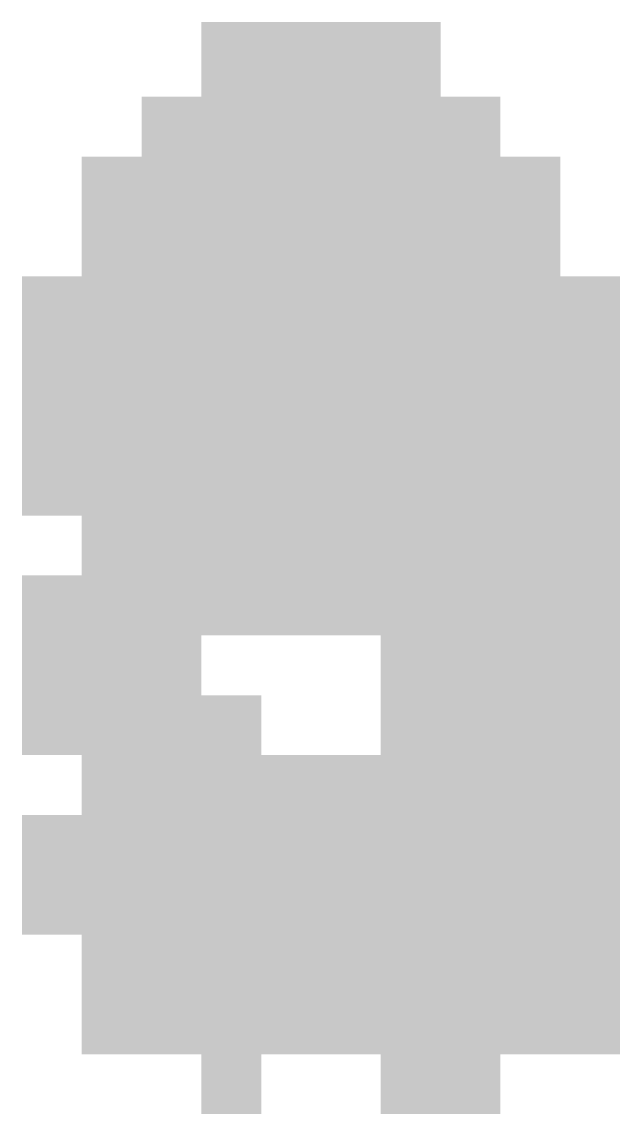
# Model space of a CAD drawing. Header units: metres. Extents: x -0.2 to 72.6, y -0.2 to 14.2.
# Drawn here: x 53.45 to 55.45, y 10.6 to 14.25 of the extents above; entities that cross this region are included whole.
import ezdxf

# ---------------------------------------------------------------- set-up
doc = ezdxf.new("R2010")
doc.units = ezdxf.units.M

msp = doc.modelspace()

# ---------------------------------------------------------------- hatches: boundary and pattern name
at = {"true_color": 0xff0000}
h = msp.add_hatch(color=7, dxfattribs=at)
h.dxf.hatch_style = 1
h.paths.add_polyline_path([(54.05, 14), (54.25, 14), (54.25, 14.25), (54.05, 14.25)])
h = msp.add_hatch(color=7, dxfattribs=at)
h.dxf.hatch_style = 1
h.paths.add_polyline_path([(54.25, 14), (54.45, 14), (54.45, 14.25), (54.25, 14.25)])
h = msp.add_hatch(color=7, dxfattribs=at)
h.dxf.hatch_style = 1
h.paths.add_polyline_path([(54.45, 14), (54.65, 14), (54.65, 14.25), (54.45, 14.25)])
h = msp.add_hatch(color=7, dxfattribs=at)
h.dxf.hatch_style = 1
h.paths.add_polyline_path([(54.65, 14), (54.85, 14), (54.85, 14.25), (54.65, 14.25)])
h = msp.add_hatch(color=7, dxfattribs=at)
h.dxf.hatch_style = 1
h.paths.add_polyline_path([(53.85, 13.8), (54.05, 13.8), (54.05, 14), (53.85, 14)])
h = msp.add_hatch(color=7, dxfattribs=at)
h.dxf.hatch_style = 1
h.paths.add_polyline_path([(54.05, 13.8), (54.25, 13.8), (54.25, 14), (54.05, 14)])
h = msp.add_hatch(color=7, dxfattribs=at)
h.dxf.hatch_style = 1
h.paths.add_polyline_path([(54.25, 13.8), (54.45, 13.8), (54.45, 14), (54.25, 14)])
h = msp.add_hatch(color=7, dxfattribs=at)
h.dxf.hatch_style = 1
h.paths.add_polyline_path([(54.45, 13.8), (54.65, 13.8), (54.65, 14), (54.45, 14)])
h = msp.add_hatch(color=7, dxfattribs=at)
h.dxf.hatch_style = 1
h.paths.add_polyline_path([(54.65, 13.8), (54.85, 13.8), (54.85, 14), (54.65, 14)])
h = msp.add_hatch(color=7, dxfattribs=at)
h.dxf.hatch_style = 1
h.paths.add_polyline_path([(54.85, 13.8), (55.05, 13.8), (55.05, 14), (54.85, 14)])
h = msp.add_hatch(color=7, dxfattribs=at)
h.dxf.hatch_style = 1
h.paths.add_polyline_path([(53.65, 13.6), (53.85, 13.6), (53.85, 13.8), (53.65, 13.8)])
h = msp.add_hatch(color=7, dxfattribs=at)
h.dxf.hatch_style = 1
h.paths.add_polyline_path([(53.85, 13.6), (54.05, 13.6), (54.05, 13.8), (53.85, 13.8)])
h = msp.add_hatch(color=7, dxfattribs=at)
h.dxf.hatch_style = 1
h.paths.add_polyline_path([(54.05, 13.6), (54.25, 13.6), (54.25, 13.8), (54.05, 13.8)])
h = msp.add_hatch(color=7, dxfattribs=at)
h.dxf.hatch_style = 1
h.paths.add_polyline_path([(54.25, 13.6), (54.45, 13.6), (54.45, 13.8), (54.25, 13.8)])
h = msp.add_hatch(color=7, dxfattribs=at)
h.dxf.hatch_style = 1
h.paths.add_polyline_path([(54.45, 13.6), (54.65, 13.6), (54.65, 13.8), (54.45, 13.8)])
h = msp.add_hatch(color=7, dxfattribs=at)
h.dxf.hatch_style = 1
h.paths.add_polyline_path([(54.65, 13.6), (54.85, 13.6), (54.85, 13.8), (54.65, 13.8)])
h = msp.add_hatch(color=7, dxfattribs=at)
h.dxf.hatch_style = 1
h.paths.add_polyline_path([(54.85, 13.6), (55.05, 13.6), (55.05, 13.8), (54.85, 13.8)])
h = msp.add_hatch(color=7, dxfattribs=at)
h.dxf.hatch_style = 1
h.paths.add_polyline_path([(55.05, 13.6), (55.25, 13.6), (55.25, 13.8), (55.05, 13.8)])
h = msp.add_hatch(color=7, dxfattribs=at)
h.dxf.hatch_style = 1
h.paths.add_polyline_path([(53.65, 13.4), (53.85, 13.4), (53.85, 13.6), (53.65, 13.6)])
h = msp.add_hatch(color=7, dxfattribs=at)
h.dxf.hatch_style = 1
h.paths.add_polyline_path([(53.85, 13.4), (54.05, 13.4), (54.05, 13.6), (53.85, 13.6)])
h = msp.add_hatch(color=7, dxfattribs=at)
h.dxf.hatch_style = 1
h.paths.add_polyline_path([(54.05, 13.4), (54.25, 13.4), (54.25, 13.6), (54.05, 13.6)])
h = msp.add_hatch(color=7, dxfattribs=at)
h.dxf.hatch_style = 1
h.paths.add_polyline_path([(54.25, 13.4), (54.45, 13.4), (54.45, 13.6), (54.25, 13.6)])
h = msp.add_hatch(color=7, dxfattribs=at)
h.dxf.hatch_style = 1
h.paths.add_polyline_path([(54.45, 13.4), (54.65, 13.4), (54.65, 13.6), (54.45, 13.6)])
h = msp.add_hatch(color=7, dxfattribs=at)
h.dxf.hatch_style = 1
h.paths.add_polyline_path([(54.65, 13.4), (54.85, 13.4), (54.85, 13.6), (54.65, 13.6)])
h = msp.add_hatch(color=7, dxfattribs=at)
h.dxf.hatch_style = 1
h.paths.add_polyline_path([(54.85, 13.4), (55.05, 13.4), (55.05, 13.6), (54.85, 13.6)])
h = msp.add_hatch(color=7, dxfattribs=at)
h.dxf.hatch_style = 1
h.paths.add_polyline_path([(55.05, 13.4), (55.25, 13.4), (55.25, 13.6), (55.05, 13.6)])
h = msp.add_hatch(color=7, dxfattribs=at)
h.dxf.hatch_style = 1
h.paths.add_polyline_path([(53.45, 13.2), (53.65, 13.2), (53.65, 13.4), (53.45, 13.4)])
h = msp.add_hatch(color=7, dxfattribs=at)
h.dxf.hatch_style = 1
h.paths.add_polyline_path([(53.65, 13.2), (53.85, 13.2), (53.85, 13.4), (53.65, 13.4)])
h = msp.add_hatch(color=7, dxfattribs=at)
h.dxf.hatch_style = 1
h.paths.add_polyline_path([(53.85, 13.2), (54.05, 13.2), (54.05, 13.4), (53.85, 13.4)])
h = msp.add_hatch(color=7, dxfattribs=at)
h.dxf.hatch_style = 1
h.paths.add_polyline_path([(54.05, 13.2), (54.25, 13.2), (54.25, 13.4), (54.05, 13.4)])
at = {"true_color": 0x00ff00}
h = msp.add_hatch(color=7, dxfattribs=at)
h.dxf.hatch_style = 1
h.paths.add_polyline_path([(54.25, 13.2), (54.45, 13.2), (54.45, 13.4), (54.25, 13.4)])
h = msp.add_hatch(color=7, dxfattribs=at)
h.dxf.hatch_style = 1
h.paths.add_polyline_path([(54.45, 13.2), (54.65, 13.2), (54.65, 13.4), (54.45, 13.4)])
h = msp.add_hatch(color=7, dxfattribs=at)
h.dxf.hatch_style = 1
h.paths.add_polyline_path([(54.65, 13.2), (54.85, 13.2), (54.85, 13.4), (54.65, 13.4)])
at = {"true_color": 0xff0000}
h = msp.add_hatch(color=7, dxfattribs=at)
h.dxf.hatch_style = 1
h.paths.add_polyline_path([(54.85, 13.2), (55.05, 13.2), (55.05, 13.4), (54.85, 13.4)])
h = msp.add_hatch(color=7, dxfattribs=at)
h.dxf.hatch_style = 1
h.paths.add_polyline_path([(55.05, 13.2), (55.25, 13.2), (55.25, 13.4), (55.05, 13.4)])
h = msp.add_hatch(color=7, dxfattribs=at)
h.dxf.hatch_style = 1
h.paths.add_polyline_path([(55.25, 13.2), (55.45, 13.2), (55.45, 13.4), (55.25, 13.4)])
h = msp.add_hatch(color=7, dxfattribs=at)
h.dxf.hatch_style = 1
h.paths.add_polyline_path([(53.45, 13), (53.65, 13), (53.65, 13.2), (53.45, 13.2)])
h = msp.add_hatch(color=7, dxfattribs=at)
h.dxf.hatch_style = 1
h.paths.add_polyline_path([(53.65, 13), (53.85, 13), (53.85, 13.2), (53.65, 13.2)])
at = {"true_color": 0x00ff00}
h = msp.add_hatch(color=7, dxfattribs=at)
h.dxf.hatch_style = 1
h.paths.add_polyline_path([(53.85, 13), (54.05, 13), (54.05, 13.2), (53.85, 13.2)])
h = msp.add_hatch(color=7, dxfattribs=at)
h.dxf.hatch_style = 1
h.paths.add_polyline_path([(54.05, 13), (54.25, 13), (54.25, 13.2), (54.05, 13.2)])
h = msp.add_hatch(color=7, dxfattribs=at)
h.dxf.hatch_style = 1
h.paths.add_polyline_path([(54.25, 13), (54.45, 13), (54.45, 13.2), (54.25, 13.2)])
h = msp.add_hatch(color=7, dxfattribs=at)
h.dxf.hatch_style = 1
h.paths.add_polyline_path([(54.45, 13), (54.65, 13), (54.65, 13.2), (54.45, 13.2)])
h = msp.add_hatch(color=7, dxfattribs=at)
h.dxf.hatch_style = 1
h.paths.add_polyline_path([(54.65, 13), (54.85, 13), (54.85, 13.2), (54.65, 13.2)])
h = msp.add_hatch(color=7, dxfattribs=at)
h.dxf.hatch_style = 1
h.paths.add_polyline_path([(54.85, 13), (55.05, 13), (55.05, 13.2), (54.85, 13.2)])
at = {"true_color": 0xff0000}
h = msp.add_hatch(color=7, dxfattribs=at)
h.dxf.hatch_style = 1
h.paths.add_polyline_path([(55.05, 13), (55.25, 13), (55.25, 13.2), (55.05, 13.2)])
h = msp.add_hatch(color=7, dxfattribs=at)
h.dxf.hatch_style = 1
h.paths.add_polyline_path([(55.25, 13), (55.45, 13), (55.45, 13.2), (55.25, 13.2)])
h = msp.add_hatch(color=7, dxfattribs=at)
h.dxf.hatch_style = 1
h.paths.add_polyline_path([(53.45, 12.8), (53.65, 12.8), (53.65, 13), (53.45, 13)])
h = msp.add_hatch(color=7, dxfattribs=at)
h.dxf.hatch_style = 1
h.paths.add_polyline_path([(53.65, 12.8), (53.85, 12.8), (53.85, 13), (53.65, 13)])
at = {"true_color": 0x00ff00}
h = msp.add_hatch(color=7, dxfattribs=at)
h.dxf.hatch_style = 1
h.paths.add_polyline_path([(53.85, 12.8), (54.05, 12.8), (54.05, 13), (53.85, 13)])
h = msp.add_hatch(color=7, dxfattribs=at)
h.dxf.hatch_style = 1
h.paths.add_polyline_path([(54.05, 12.8), (54.25, 12.8), (54.25, 13), (54.05, 13)])
h = msp.add_hatch(color=7, dxfattribs=at)
h.dxf.hatch_style = 1
h.paths.add_polyline_path([(54.25, 12.8), (54.45, 12.8), (54.45, 13), (54.25, 13)])
h = msp.add_hatch(color=7, dxfattribs=at)
h.dxf.hatch_style = 1
h.paths.add_polyline_path([(54.45, 12.8), (54.65, 12.8), (54.65, 13), (54.45, 13)])
h = msp.add_hatch(color=7, dxfattribs=at)
h.dxf.hatch_style = 1
h.paths.add_polyline_path([(54.65, 12.8), (54.85, 12.8), (54.85, 13), (54.65, 13)])
h = msp.add_hatch(color=7, dxfattribs=at)
h.dxf.hatch_style = 1
h.paths.add_polyline_path([(54.85, 12.8), (55.05, 12.8), (55.05, 13), (54.85, 13)])
h = msp.add_hatch(color=7, dxfattribs=at)
h.dxf.hatch_style = 1
h.paths.add_polyline_path([(55.05, 12.8), (55.25, 12.8), (55.25, 13), (55.05, 13)])
at = {"true_color": 0xff0000}
h = msp.add_hatch(color=7, dxfattribs=at)
h.dxf.hatch_style = 1
h.paths.add_polyline_path([(55.25, 12.8), (55.45, 12.8), (55.45, 13), (55.25, 13)])
h = msp.add_hatch(color=7, dxfattribs=at)
h.dxf.hatch_style = 1
h.paths.add_polyline_path([(53.45, 12.6), (53.65, 12.6), (53.65, 12.8), (53.45, 12.8)])
at = {"true_color": 0x00ff00}
h = msp.add_hatch(color=7, dxfattribs=at)
h.dxf.hatch_style = 1
h.paths.add_polyline_path([(53.65, 12.6), (53.85, 12.6), (53.85, 12.8), (53.65, 12.8)])
at = {"true_color": 0x0000ff}
h = msp.add_hatch(color=7, dxfattribs=at)
h.dxf.hatch_style = 1
h.paths.add_polyline_path([(53.85, 12.6), (54.05, 12.6), (54.05, 12.8), (53.85, 12.8)])
h = msp.add_hatch(color=7, dxfattribs=at)
h.dxf.hatch_style = 1
h.paths.add_polyline_path([(54.05, 12.6), (54.25, 12.6), (54.25, 12.8), (54.05, 12.8)])
at = {"true_color": 0x00ff00}
h = msp.add_hatch(color=7, dxfattribs=at)
h.dxf.hatch_style = 1
h.paths.add_polyline_path([(54.25, 12.6), (54.45, 12.6), (54.45, 12.8), (54.25, 12.8)])
h = msp.add_hatch(color=7, dxfattribs=at)
h.dxf.hatch_style = 1
h.paths.add_polyline_path([(54.45, 12.6), (54.65, 12.6), (54.65, 12.8), (54.45, 12.8)])
at = {"true_color": 0xffff00}
h = msp.add_hatch(color=7, dxfattribs=at)
h.dxf.hatch_style = 1
h.paths.add_polyline_path([(54.65, 12.6), (54.85, 12.6), (54.85, 12.8), (54.65, 12.8)])
h = msp.add_hatch(color=7, dxfattribs=at)
h.dxf.hatch_style = 1
h.paths.add_polyline_path([(54.85, 12.6), (55.05, 12.6), (55.05, 12.8), (54.85, 12.8)])
at = {"true_color": 0x00ff00}
h = msp.add_hatch(color=7, dxfattribs=at)
h.dxf.hatch_style = 1
h.paths.add_polyline_path([(55.05, 12.6), (55.25, 12.6), (55.25, 12.8), (55.05, 12.8)])
at = {"true_color": 0xff0000}
h = msp.add_hatch(color=7, dxfattribs=at)
h.dxf.hatch_style = 1
h.paths.add_polyline_path([(55.25, 12.6), (55.45, 12.6), (55.45, 12.8), (55.25, 12.8)])
h = msp.add_hatch(color=7, dxfattribs=at)
h.dxf.hatch_style = 1
h.paths.add_polyline_path([(53.65, 12.4), (53.85, 12.4), (53.85, 12.6), (53.65, 12.6)])
at = {"true_color": 0xffff00}
h = msp.add_hatch(color=7, dxfattribs=at)
h.dxf.hatch_style = 1
h.paths.add_polyline_path([(53.85, 12.4), (54.05, 12.4), (54.05, 12.6), (53.85, 12.6)])
h = msp.add_hatch(color=7, dxfattribs=at)
h.dxf.hatch_style = 1
h.paths.add_polyline_path([(54.05, 12.4), (54.25, 12.4), (54.25, 12.6), (54.05, 12.6)])
at = {"true_color": 0x00ff00}
h = msp.add_hatch(color=7, dxfattribs=at)
h.dxf.hatch_style = 1
h.paths.add_polyline_path([(54.25, 12.4), (54.45, 12.4), (54.45, 12.6), (54.25, 12.6)])
h = msp.add_hatch(color=7, dxfattribs=at)
h.dxf.hatch_style = 1
h.paths.add_polyline_path([(54.45, 12.4), (54.65, 12.4), (54.65, 12.6), (54.45, 12.6)])
at = {"true_color": 0xffff00}
h = msp.add_hatch(color=7, dxfattribs=at)
h.dxf.hatch_style = 1
h.paths.add_polyline_path([(54.65, 12.4), (54.85, 12.4), (54.85, 12.6), (54.65, 12.6)])
h = msp.add_hatch(color=7, dxfattribs=at)
h.dxf.hatch_style = 1
h.paths.add_polyline_path([(54.85, 12.4), (55.05, 12.4), (55.05, 12.6), (54.85, 12.6)])
at = {"true_color": 0x00ff00}
h = msp.add_hatch(color=7, dxfattribs=at)
h.dxf.hatch_style = 1
h.paths.add_polyline_path([(55.05, 12.4), (55.25, 12.4), (55.25, 12.6), (55.05, 12.6)])
at = {"true_color": 0xff0000}
h = msp.add_hatch(color=7, dxfattribs=at)
h.dxf.hatch_style = 1
h.paths.add_polyline_path([(55.25, 12.4), (55.45, 12.4), (55.45, 12.6), (55.25, 12.6)])
h = msp.add_hatch(color=7, dxfattribs=at)
h.dxf.hatch_style = 1
h.paths.add_polyline_path([(53.45, 12.2), (53.65, 12.2), (53.65, 12.4), (53.45, 12.4)])
h = msp.add_hatch(color=7, dxfattribs=at)
h.dxf.hatch_style = 1
h.paths.add_polyline_path([(53.65, 12.2), (53.85, 12.2), (53.85, 12.4), (53.65, 12.4)])
at = {"true_color": 0xffff00}
h = msp.add_hatch(color=7, dxfattribs=at)
h.dxf.hatch_style = 1
h.paths.add_polyline_path([(53.85, 12.2), (54.05, 12.2), (54.05, 12.4), (53.85, 12.4)])
h = msp.add_hatch(color=7, dxfattribs=at)
h.dxf.hatch_style = 1
h.paths.add_polyline_path([(54.05, 12.2), (54.25, 12.2), (54.25, 12.4), (54.05, 12.4)])
at = {"true_color": 0x00ff00}
h = msp.add_hatch(color=7, dxfattribs=at)
h.dxf.hatch_style = 1
h.paths.add_polyline_path([(54.25, 12.2), (54.45, 12.2), (54.45, 12.4), (54.25, 12.4)])
h = msp.add_hatch(color=7, dxfattribs=at)
h.dxf.hatch_style = 1
h.paths.add_polyline_path([(54.45, 12.2), (54.65, 12.2), (54.65, 12.4), (54.45, 12.4)])
at = {"true_color": 0xffff00}
h = msp.add_hatch(color=7, dxfattribs=at)
h.dxf.hatch_style = 1
h.paths.add_polyline_path([(54.65, 12.2), (54.85, 12.2), (54.85, 12.4), (54.65, 12.4)])
h = msp.add_hatch(color=7, dxfattribs=at)
h.dxf.hatch_style = 1
h.paths.add_polyline_path([(54.85, 12.2), (55.05, 12.2), (55.05, 12.4), (54.85, 12.4)])
at = {"true_color": 0x00ff00}
h = msp.add_hatch(color=7, dxfattribs=at)
h.dxf.hatch_style = 1
h.paths.add_polyline_path([(55.05, 12.2), (55.25, 12.2), (55.25, 12.4), (55.05, 12.4)])
at = {"true_color": 0xff0000}
h = msp.add_hatch(color=7, dxfattribs=at)
h.dxf.hatch_style = 1
h.paths.add_polyline_path([(55.25, 12.2), (55.45, 12.2), (55.45, 12.4), (55.25, 12.4)])
h = msp.add_hatch(color=7, dxfattribs=at)
h.dxf.hatch_style = 1
h.paths.add_polyline_path([(53.45, 12), (53.65, 12), (53.65, 12.2), (53.45, 12.2)])
h = msp.add_hatch(color=7, dxfattribs=at)
h.dxf.hatch_style = 1
h.paths.add_polyline_path([(53.65, 12), (53.85, 12), (53.85, 12.2), (53.65, 12.2)])
h = msp.add_hatch(color=7, dxfattribs=at)
h.dxf.hatch_style = 1
h.paths.add_polyline_path([(53.85, 12), (54.05, 12), (54.05, 12.2), (53.85, 12.2)])
h = msp.add_hatch(color=7, dxfattribs=at)
h.dxf.hatch_style = 1
h.paths.add_polyline_path([(54.65, 12), (54.85, 12), (54.85, 12.2), (54.65, 12.2)])
h = msp.add_hatch(color=7, dxfattribs=at)
h.dxf.hatch_style = 1
h.paths.add_polyline_path([(54.85, 12), (55.05, 12), (55.05, 12.2), (54.85, 12.2)])
at = {"true_color": 0x00ff00}
h = msp.add_hatch(color=7, dxfattribs=at)
h.dxf.hatch_style = 1
h.paths.add_polyline_path([(55.05, 12), (55.25, 12), (55.25, 12.2), (55.05, 12.2)])
at = {"true_color": 0xff0000}
h = msp.add_hatch(color=7, dxfattribs=at)
h.dxf.hatch_style = 1
h.paths.add_polyline_path([(55.25, 12), (55.45, 12), (55.45, 12.2), (55.25, 12.2)])
h = msp.add_hatch(color=7, dxfattribs=at)
h.dxf.hatch_style = 1
h.paths.add_polyline_path([(53.45, 11.8), (53.65, 11.8), (53.65, 12), (53.45, 12)])
h = msp.add_hatch(color=7, dxfattribs=at)
h.dxf.hatch_style = 1
h.paths.add_polyline_path([(53.65, 11.8), (53.85, 11.8), (53.85, 12), (53.65, 12)])
h = msp.add_hatch(color=7, dxfattribs=at)
h.dxf.hatch_style = 1
h.paths.add_polyline_path([(53.85, 11.8), (54.05, 11.8), (54.05, 12), (53.85, 12)])
h = msp.add_hatch(color=7, dxfattribs=at)
h.dxf.hatch_style = 1
h.paths.add_polyline_path([(54.05, 11.8), (54.25, 11.8), (54.25, 12), (54.05, 12)])
h = msp.add_hatch(color=7, dxfattribs=at)
h.dxf.hatch_style = 1
h.paths.add_polyline_path([(54.65, 11.8), (54.85, 11.8), (54.85, 12), (54.65, 12)])
h = msp.add_hatch(color=7, dxfattribs=at)
h.dxf.hatch_style = 1
h.paths.add_polyline_path([(54.85, 11.8), (55.05, 11.8), (55.05, 12), (54.85, 12)])
at = {"true_color": 0x00ff00}
h = msp.add_hatch(color=7, dxfattribs=at)
h.dxf.hatch_style = 1
h.paths.add_polyline_path([(55.05, 11.8), (55.25, 11.8), (55.25, 12), (55.05, 12)])
at = {"true_color": 0xff0000}
h = msp.add_hatch(color=7, dxfattribs=at)
h.dxf.hatch_style = 1
h.paths.add_polyline_path([(55.25, 11.8), (55.45, 11.8), (55.45, 12), (55.25, 12)])
h = msp.add_hatch(color=7, dxfattribs=at)
h.dxf.hatch_style = 1
h.paths.add_polyline_path([(53.65, 11.6), (53.85, 11.6), (53.85, 11.8), (53.65, 11.8)])
at = {"true_color": 0x00ff00}
h = msp.add_hatch(color=7, dxfattribs=at)
h.dxf.hatch_style = 1
h.paths.add_polyline_path([(53.85, 11.6), (54.05, 11.6), (54.05, 11.8), (53.85, 11.8)])
at = {"true_color": 0x0000ff}
h = msp.add_hatch(color=7, dxfattribs=at)
h.dxf.hatch_style = 1
h.paths.add_polyline_path([(54.05, 11.6), (54.25, 11.6), (54.25, 11.8), (54.05, 11.8)])
at = {"true_color": 0xff0000}
h = msp.add_hatch(color=7, dxfattribs=at)
h.dxf.hatch_style = 1
h.paths.add_polyline_path([(54.25, 11.6), (54.45, 11.6), (54.45, 11.8), (54.25, 11.8)])
h = msp.add_hatch(color=7, dxfattribs=at)
h.dxf.hatch_style = 1
h.paths.add_polyline_path([(54.45, 11.6), (54.65, 11.6), (54.65, 11.8), (54.45, 11.8)])
at = {"true_color": 0xffff00}
h = msp.add_hatch(color=7, dxfattribs=at)
h.dxf.hatch_style = 1
h.paths.add_polyline_path([(54.65, 11.6), (54.85, 11.6), (54.85, 11.8), (54.65, 11.8)])
at = {"true_color": 0x00ff00}
h = msp.add_hatch(color=7, dxfattribs=at)
h.dxf.hatch_style = 1
h.paths.add_polyline_path([(54.85, 11.6), (55.05, 11.6), (55.05, 11.8), (54.85, 11.8)])
at = {"true_color": 0xff0000}
h = msp.add_hatch(color=7, dxfattribs=at)
h.dxf.hatch_style = 1
h.paths.add_polyline_path([(55.05, 11.6), (55.25, 11.6), (55.25, 11.8), (55.05, 11.8)])
h = msp.add_hatch(color=7, dxfattribs=at)
h.dxf.hatch_style = 1
h.paths.add_polyline_path([(55.25, 11.6), (55.45, 11.6), (55.45, 11.8), (55.25, 11.8)])
h = msp.add_hatch(color=7, dxfattribs=at)
h.dxf.hatch_style = 1
h.paths.add_polyline_path([(53.45, 11.4), (53.65, 11.4), (53.65, 11.6), (53.45, 11.6)])
h = msp.add_hatch(color=7, dxfattribs=at)
h.dxf.hatch_style = 1
h.paths.add_polyline_path([(53.65, 11.4), (53.85, 11.4), (53.85, 11.6), (53.65, 11.6)])
at = {"true_color": 0x00ff00}
h = msp.add_hatch(color=7, dxfattribs=at)
h.dxf.hatch_style = 1
h.paths.add_polyline_path([(53.85, 11.4), (54.05, 11.4), (54.05, 11.6), (53.85, 11.6)])
h = msp.add_hatch(color=7, dxfattribs=at)
h.dxf.hatch_style = 1
h.paths.add_polyline_path([(54.05, 11.4), (54.25, 11.4), (54.25, 11.6), (54.05, 11.6)])
at = {"true_color": 0xff0000}
h = msp.add_hatch(color=7, dxfattribs=at)
h.dxf.hatch_style = 1
h.paths.add_polyline_path([(54.25, 11.4), (54.45, 11.4), (54.45, 11.6), (54.25, 11.6)])
h = msp.add_hatch(color=7, dxfattribs=at)
h.dxf.hatch_style = 1
h.paths.add_polyline_path([(54.45, 11.4), (54.65, 11.4), (54.65, 11.6), (54.45, 11.6)])
at = {"true_color": 0x0000ff}
h = msp.add_hatch(color=7, dxfattribs=at)
h.dxf.hatch_style = 1
h.paths.add_polyline_path([(54.65, 11.4), (54.85, 11.4), (54.85, 11.6), (54.65, 11.6)])
at = {"true_color": 0xffff00}
h = msp.add_hatch(color=7, dxfattribs=at)
h.dxf.hatch_style = 1
h.paths.add_polyline_path([(54.85, 11.4), (55.05, 11.4), (55.05, 11.6), (54.85, 11.6)])
at = {"true_color": 0xff0000}
h = msp.add_hatch(color=7, dxfattribs=at)
h.dxf.hatch_style = 1
h.paths.add_polyline_path([(55.05, 11.4), (55.25, 11.4), (55.25, 11.6), (55.05, 11.6)])
h = msp.add_hatch(color=7, dxfattribs=at)
h.dxf.hatch_style = 1
h.paths.add_polyline_path([(55.25, 11.4), (55.45, 11.4), (55.45, 11.6), (55.25, 11.6)])
h = msp.add_hatch(color=7, dxfattribs=at)
h.dxf.hatch_style = 1
h.paths.add_polyline_path([(53.45, 11.2), (53.65, 11.2), (53.65, 11.4), (53.45, 11.4)])
h = msp.add_hatch(color=7, dxfattribs=at)
h.dxf.hatch_style = 1
h.paths.add_polyline_path([(53.65, 11.2), (53.85, 11.2), (53.85, 11.4), (53.65, 11.4)])
at = {"true_color": 0x00ff00}
h = msp.add_hatch(color=7, dxfattribs=at)
h.dxf.hatch_style = 1
h.paths.add_polyline_path([(53.85, 11.2), (54.05, 11.2), (54.05, 11.4), (53.85, 11.4)])
h = msp.add_hatch(color=7, dxfattribs=at)
h.dxf.hatch_style = 1
h.paths.add_polyline_path([(54.05, 11.2), (54.25, 11.2), (54.25, 11.4), (54.05, 11.4)])
at = {"true_color": 0xff0000}
h = msp.add_hatch(color=7, dxfattribs=at)
h.dxf.hatch_style = 1
h.paths.add_polyline_path([(54.25, 11.2), (54.45, 11.2), (54.45, 11.4), (54.25, 11.4)])
h = msp.add_hatch(color=7, dxfattribs=at)
h.dxf.hatch_style = 1
h.paths.add_polyline_path([(54.45, 11.2), (54.65, 11.2), (54.65, 11.4), (54.45, 11.4)])
at = {"true_color": 0x00ff00}
h = msp.add_hatch(color=7, dxfattribs=at)
h.dxf.hatch_style = 1
h.paths.add_polyline_path([(54.65, 11.2), (54.85, 11.2), (54.85, 11.4), (54.65, 11.4)])
h = msp.add_hatch(color=7, dxfattribs=at)
h.dxf.hatch_style = 1
h.paths.add_polyline_path([(54.85, 11.2), (55.05, 11.2), (55.05, 11.4), (54.85, 11.4)])
at = {"true_color": 0xff0000}
h = msp.add_hatch(color=7, dxfattribs=at)
h.dxf.hatch_style = 1
h.paths.add_polyline_path([(55.05, 11.2), (55.25, 11.2), (55.25, 11.4), (55.05, 11.4)])
h = msp.add_hatch(color=7, dxfattribs=at)
h.dxf.hatch_style = 1
h.paths.add_polyline_path([(55.25, 11.2), (55.45, 11.2), (55.45, 11.4), (55.25, 11.4)])
h = msp.add_hatch(color=7, dxfattribs=at)
h.dxf.hatch_style = 1
h.paths.add_polyline_path([(53.65, 11), (53.85, 11), (53.85, 11.2), (53.65, 11.2)])
h = msp.add_hatch(color=7, dxfattribs=at)
h.dxf.hatch_style = 1
h.paths.add_polyline_path([(53.85, 11), (54.05, 11), (54.05, 11.2), (53.85, 11.2)])
h = msp.add_hatch(color=7, dxfattribs=at)
h.dxf.hatch_style = 1
h.paths.add_polyline_path([(54.05, 11), (54.25, 11), (54.25, 11.2), (54.05, 11.2)])
h = msp.add_hatch(color=7, dxfattribs=at)
h.dxf.hatch_style = 1
h.paths.add_polyline_path([(54.25, 11), (54.45, 11), (54.45, 11.2), (54.25, 11.2)])
h = msp.add_hatch(color=7, dxfattribs=at)
h.dxf.hatch_style = 1
h.paths.add_polyline_path([(54.45, 11), (54.65, 11), (54.65, 11.2), (54.45, 11.2)])
h = msp.add_hatch(color=7, dxfattribs=at)
h.dxf.hatch_style = 1
h.paths.add_polyline_path([(54.65, 11), (54.85, 11), (54.85, 11.2), (54.65, 11.2)])
h = msp.add_hatch(color=7, dxfattribs=at)
h.dxf.hatch_style = 1
h.paths.add_polyline_path([(54.85, 11), (55.05, 11), (55.05, 11.2), (54.85, 11.2)])
h = msp.add_hatch(color=7, dxfattribs=at)
h.dxf.hatch_style = 1
h.paths.add_polyline_path([(55.05, 11), (55.25, 11), (55.25, 11.2), (55.05, 11.2)])
h = msp.add_hatch(color=7, dxfattribs=at)
h.dxf.hatch_style = 1
h.paths.add_polyline_path([(55.25, 11), (55.45, 11), (55.45, 11.2), (55.25, 11.2)])
h = msp.add_hatch(color=7, dxfattribs=at)
h.dxf.hatch_style = 1
h.paths.add_polyline_path([(53.65, 10.8), (53.85, 10.8), (53.85, 11), (53.65, 11)])
h = msp.add_hatch(color=7, dxfattribs=at)
h.dxf.hatch_style = 1
h.paths.add_polyline_path([(53.85, 10.8), (54.05, 10.8), (54.05, 11), (53.85, 11)])
h = msp.add_hatch(color=7, dxfattribs=at)
h.dxf.hatch_style = 1
h.paths.add_polyline_path([(54.05, 10.8), (54.25, 10.8), (54.25, 11), (54.05, 11)])
h = msp.add_hatch(color=7, dxfattribs=at)
h.dxf.hatch_style = 1
h.paths.add_polyline_path([(54.25, 10.8), (54.45, 10.8), (54.45, 11), (54.25, 11)])
h = msp.add_hatch(color=7, dxfattribs=at)
h.dxf.hatch_style = 1
h.paths.add_polyline_path([(54.45, 10.8), (54.65, 10.8), (54.65, 11), (54.45, 11)])
h = msp.add_hatch(color=7, dxfattribs=at)
h.dxf.hatch_style = 1
h.paths.add_polyline_path([(54.65, 10.8), (54.85, 10.8), (54.85, 11), (54.65, 11)])
h = msp.add_hatch(color=7, dxfattribs=at)
h.dxf.hatch_style = 1
h.paths.add_polyline_path([(54.85, 10.8), (55.05, 10.8), (55.05, 11), (54.85, 11)])
h = msp.add_hatch(color=7, dxfattribs=at)
h.dxf.hatch_style = 1
h.paths.add_polyline_path([(55.05, 10.8), (55.25, 10.8), (55.25, 11), (55.05, 11)])
h = msp.add_hatch(color=7, dxfattribs=at)
h.dxf.hatch_style = 1
h.paths.add_polyline_path([(55.25, 10.8), (55.45, 10.8), (55.45, 11), (55.25, 11)])
h = msp.add_hatch(color=7, dxfattribs=at)
h.dxf.hatch_style = 1
h.paths.add_polyline_path([(54.05, 10.6), (54.25, 10.6), (54.25, 10.8), (54.05, 10.8)])
h = msp.add_hatch(color=7, dxfattribs=at)
h.dxf.hatch_style = 1
h.paths.add_polyline_path([(54.65, 10.6), (54.85, 10.6), (54.85, 10.8), (54.65, 10.8)])
h = msp.add_hatch(color=7, dxfattribs=at)
h.dxf.hatch_style = 1
h.paths.add_polyline_path([(54.85, 10.6), (55.05, 10.6), (55.05, 10.8), (54.85, 10.8)])

doc.saveas('drawing.dxf')
